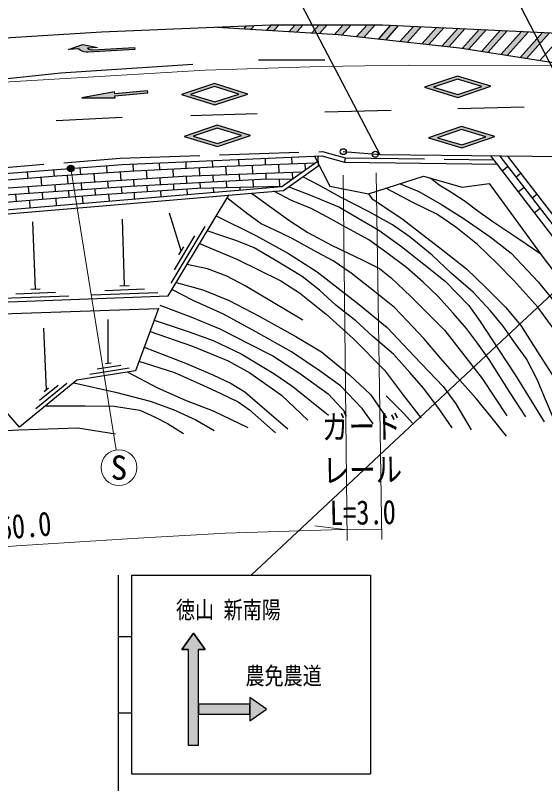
# Model space of a CAD drawing. Units: millimetres at full size, sheet at 1:1000; details may follow other scales. Extents: x 40000 to 680000, y 20000 to 380000.
# Drawn here: x 238808 to 278800, y 246031 to 304049 of the extents above; entities that cross this region are included whole.
import ezdxf
from ezdxf.enums import TextEntityAlignment as Align

# ---------------------------------------------------------------- set-up
doc = ezdxf.new("R2010")
doc.units = ezdxf.units.MM
doc.header["$LTSCALE"] = 1000
doc.linetypes.add('CHAIN', pattern=[18.5, 12, -1.5, 3.5, -1.5])
doc.linetypes.add('DASHED', pattern=[7.5, 6, -1.5])
for name, color, linetype, lineweight in [('M-BGD', 7, 'Continuous', 25), ('M-BMK', 2, 'CHAIN', 13), ('M-STR-HTXT', 7, 'Continuous', 13), ('M-STR-STR1', 1, 'Continuous', 25), ('M-STR-STRC', 7, 'Continuous', 25)]:
    doc.layers.add(name, color=color, linetype=linetype, lineweight=lineweight)
doc.styles.add('ＭＳ ゴシック', font='')
doc.styles.get('ＭＳ ゴシック').set_extended_font_data('MS Gothic')

msp = doc.modelspace()

# ---------------------------------------------------------------- hatches: boundary and pattern name
at = {"layer": 'M-STR-STRC'}
for points in [[(256633, 303007), (256881, 303284), (256253, 303257), (256061, 303043)], [(258738, 303334), (258134, 303334), (257777, 302936), (258349, 302900)], [(260549, 303334), (259946, 303334), (259493, 302829), (260065, 302793)], [(261570, 302699), (261209, 302721), (261430, 302968), (261757, 303333), (262361, 303333), (261781, 302686)], [(264172, 303333), (263569, 303333), (262925, 302614), (263193, 302598), (263486, 302566)], [(265984, 303333), (265380, 303333), (264588, 302447), (265139, 302388)], [(267744, 303275), (267165, 303303), (266240, 302270), (266791, 302210)], [(269481, 303191), (268902, 303219), (267893, 302092), (268444, 302032)], [(271173, 303110), (270639, 303136), (269546, 301914), (270053, 301859)], [(272774, 303033), (272240, 303059), (271069, 301750), (271577, 301695)], [(274375, 302956), (273841, 302982), (272584, 301577), (273071, 301500)], [(275976, 302879), (275442, 302905), (274047, 301346), (274534, 301269)], [(277577, 302802), (277043, 302828), (275510, 301115), (275998, 301038)], [(278435, 301895), (277461, 300807), (276973, 300884), (278231, 302289), (278644, 302751), (279178, 302725)], [(242822, 301482), (243571, 301527), (243587, 301515), (243714, 301422), (243852, 301350), (244001, 301302), (244155, 301274), (244312, 301272), (247831, 301483), (247822, 301633), (244653, 301441), (244582, 301443), (244469, 301462), (244364, 301505), (244270, 301569), (245018, 301614), (243902, 301848)], [(243832, 297820), (246342, 297821), (246328, 297971), (248818, 298195), (248804, 298345), (246315, 298120), (246301, 298270)], [(243207, 292598, -1), (242768, 292359, -1)], [(251899, 248899), (252649, 248899), (252649, 256149), (253149, 256149), (252274, 257399), (251399, 256149), (251899, 256149)], [(256524, 252024), (256524, 252524), (257774, 251649), (256524, 250774), (256524, 251274)], [(257774, 251649), (256524, 250774), (256524, 251274), (256524, 252024), (256524, 252524)], [(252649, 252024), (256524, 252024), (256524, 251274), (252649, 251274)]]:
    msp.add_hatch(color=256, dxfattribs=at).paths.add_polyline_path(points)
h = msp.add_hatch(color=256, dxfattribs=at)
h.paths.add_polyline_path([(272221, 299457), (269732, 298624), (272243, 297857), (274732, 298690)])
h.paths.add_polyline_path([(274059, 298681), (272240, 298073), (270405, 298633), (272224, 299242)], flags=16)
h = msp.add_hatch(color=256, dxfattribs=at)
h.paths.add_polyline_path([(253864, 298892), (251367, 298081), (253870, 297292), (256367, 298103)])
h.paths.add_polyline_path([(255694, 298100), (253870, 297507), (252040, 298084), (253865, 298677)], flags=16)
h = msp.add_hatch(color=256, dxfattribs=at)
h.paths.add_polyline_path([(254052, 295746), (251564, 294911), (254075, 294146), (256563, 294981)])
h.paths.add_polyline_path([(255890, 294972), (254072, 294361), (252237, 294920), (254055, 295530)], flags=16)
h = msp.add_hatch(color=256, dxfattribs=at)
h.paths.add_polyline_path([(272509, 295645), (270027, 294790), (272545, 294046), (275026, 294901)])
h.paths.add_polyline_path([(274353, 294886), (272540, 294261), (270700, 294805), (272514, 295430)], flags=16)

# ---------------------------------------------------------------- linework, layer by layer
at = {"layer": 'M-BGD'}
for p, q in [((266366, 293527), (263584, 293755)), ((253676, 293071), (253696, 292607)), ((255674, 293159), (255694, 292695)), ((257672, 293246), (257693, 292770)), ((259670, 293333), (259691, 292844)), ((261668, 293420), (261700, 292685)), ((263721, 293284), (263674, 292957)), ((286801, 277741), (274735, 293435)), ((275424, 293427), (287219, 278034)), ((287628, 278322), (276020, 293421)), ((243691, 292532), (243729, 292042)), ((245686, 292684), (245724, 292176)), ((247681, 292810), (247703, 292308)), ((249679, 292897), (249701, 292409)), ((250700, 292458), (250727, 291827)), ((251678, 292984), (251698, 292508)), ((252697, 292557), (252725, 291921)), ((254695, 292656), (254724, 291996)), ((256693, 292732), (256722, 292071)), ((258692, 292807), (258721, 292145)), ((260691, 292882), (260713, 292378)), ((276032, 292634), (275604, 292305)), ((239703, 292229), (239739, 291750)), ((241697, 292381), (241733, 291906)), ((242731, 291975), (242781, 291317)), ((244726, 292109), (244777, 291450)), ((246722, 292242), (246773, 291576)), ((248702, 292359), (248731, 291700)), ((251726, 291884), (251748, 291379)), ((253724, 291959), (253745, 291488)), ((255723, 292033), (255742, 291597)), ((257722, 292108), (257740, 291690)), ((259720, 292183), (259742, 291693)), ((277015, 292127), (276640, 291840)), ((240736, 291828), (240786, 291179)), ((243778, 291386), (243816, 290895)), ((245775, 291513), (245811, 291032)), ((247733, 291637), (247753, 291162)), ((249729, 291764), (249750, 291271)), ((250749, 291325), (250769, 290863)), ((252746, 291434), (252766, 290989)), ((254743, 291542), (254765, 291036)), ((256740, 291651), (256765, 291083)), ((258740, 291703), (258765, 291130)), ((239788, 291109), (239825, 290621)), ((240823, 290690), (240864, 290144)), ((241783, 291248), (241820, 290758)), ((242818, 290827), (242858, 290307)), ((244813, 290964), (244851, 290466)), ((246809, 291101), (246847, 290600)), ((248752, 291216), (248773, 290729)), ((249771, 290796), (249790, 290357)), ((251767, 290930), (251785, 290526)), ((253766, 291012), (253779, 290696)), ((255765, 291059), (255774, 290865)), ((257765, 291106), (257768, 291034)), ((277249, 291046), (276823, 290720)), ((238827, 290553), (238871, 289981)), ((241861, 290226), (241902, 289688)), ((243854, 290389), (243895, 289857)), ((245849, 290533), (245888, 290026)), ((247775, 290662), (247796, 290188)), ((278234, 290541), (277857, 290252)), ((239867, 290063), (239909, 289519)), ((251347, 286266), (250450, 289109)), ((278465, 289458), (278042, 289134)), ((240325, 283384), (240124, 288447)), ((247048, 283638), (246896, 288654)), ((250572, 283815), (253150, 288099)), ((250831, 284826), (252377, 287397)), ((251167, 285967), (251527, 286566)), ((238837, 283027), (241835, 283141)), ((239975, 283371), (240674, 283397)), ((244572, 282944), (249568, 283132)), ((245560, 283281), (248558, 283395)), ((246698, 283624), (247397, 283651)), ((237849, 282690), (242845, 282879)), ((245830, 277787), (245826, 281077)), ((241151, 275779), (240965, 280429)), ((244445, 276956), (247407, 277434)), ((244989, 277348), (246767, 277634)), ((245623, 277754), (246038, 277821)), ((240368, 274366), (242693, 276262)), ((240644, 274978), (242038, 276115)), ((240989, 275646), (241314, 275912))]:
    msp.add_line(p, q, dxfattribs=at)
at = {"layer": 'M-BGD', "linetype": 'DASHED'}
msp.add_line((263721, 293284), (274960, 293143), dxfattribs=at)
msp.add_lwpolyline([(219756, 290733), (234992, 292306), (246740, 293276), (262009, 293763), (263721, 293284)], dxfattribs=at)
at = {"layer": 'M-BGD'}
for points in [[(219787, 290407), (235665, 291922), (246886, 292775), (261971, 293433), (263674, 292957), (275214, 292812)], [(219787, 290407), (224315, 288196), (258949, 291134), (261620, 293018)], [(261420, 293409), (262579, 291144), (265483, 290566), (269656, 291904), (272574, 291087), (274617, 291354), (278759, 285670), (283843, 279077), (283931, 274900), (287675, 273012)], [(219878, 290008), (224254, 287871), (259062, 290824), (261767, 292732)], [(220762, 289931), (232778, 291206), (241939, 291922), (247803, 292315), (254808, 292662), (261468, 292911)], [(260475, 292211), (251482, 291875), (243706, 291382), (235707, 290825), (221798, 289425)], [(279519, 273495), (278865, 275032), (278244, 276555), (277438, 278112), (276543, 279328), (275671, 280590), (274712, 281733), (273393, 283152), (271737, 284578), (270298, 285931), (268651, 287295), (267311, 288242), (265479, 289246), (263386, 290315), (261795, 291207), (260530, 291859)], [(222901, 288886), (229475, 289722), (237630, 290471), (247501, 291148), (257350, 291684), (259774, 291716)], [(267887, 291337), (269292, 290749), (271010, 289760), (272728, 288689), (274693, 287315), (276259, 286080), (278308, 283921), (280274, 281502), (282125, 279259), (282935, 278267), (283876, 277525)], [(278508, 286015), (276860, 287158), (274877, 288448), (273758, 289262), (272712, 290040), (271593, 290769), (270839, 291230), (270171, 291759)], [(258949, 291134), (252574, 290984), (244563, 290447), (235251, 289686), (223699, 288496)], [(277382, 273731), (276193, 275539), (274619, 278055), (273719, 279303), (272902, 280402), (271898, 281571), (270743, 282812), (269609, 283904), (268356, 285003), (266873, 286128), (265522, 287086), (263865, 288015), (262405, 288821), (261152, 289463), (259670, 290073), (258348, 290764)], [(259460, 291105), (261097, 290475), (263288, 289571), (264716, 288722), (266284, 287818), (267975, 286586), (269664, 285258), (271278, 283970), (273066, 282127), (273938, 280919), (275312, 278823), (276565, 276905), (278756, 273343)], [(283683, 273640), (281359, 277653), (279724, 280055), (278294, 282024), (276479, 284033), (275187, 285323), (273731, 286737), (272081, 288059), (270652, 289033), (268852, 289926), (266808, 290991)], [(225209, 287952), (230919, 282128), (250349, 282862), (254928, 290473)], [(275926, 272266), (274743, 273766), (273624, 275104), (272199, 276724), (270949, 278131), (269678, 279641), (268406, 280992), (267452, 281977), (265940, 283203), (264172, 284579), (262813, 285521), (261575, 286177), (259732, 287199), (258351, 287856), (257376, 288305), (256368, 289039), (254798, 290258)], [(256639, 290619), (259547, 288535), (260919, 287646), (262694, 286705), (265073, 285564), (266311, 284929), (267199, 284239), (268701, 282812), (271267, 280259), (274091, 276633), (275931, 273814)], [(265483, 290566), (265738, 290210), (268112, 288621), (269581, 287506), (271110, 286320), (272885, 284912), (274329, 283518), (275847, 282011), (276997, 280617), (278259, 278631), (279973, 275960), (281443, 273393)], [(253984, 288905), (256969, 287418), (259454, 286073), (261623, 284685), (264787, 282221), (266892, 280466), (268943, 278317), (271126, 276032), (272080, 274719), (273252, 272748)], [(271821, 272895), (270806, 274361), (269635, 275889), (268619, 277080), (267386, 278452), (265825, 279793), (264527, 280985), (263013, 282170), (261795, 283293), (260484, 284322), (258451, 285562), (256858, 286498), (255547, 287028), (254329, 287418), (253311, 287785)], [(252732, 286823), (255547, 285640), (258855, 283991), (260269, 283089), (262293, 281496), (264355, 279611), (266712, 277244), (268146, 275348), (269462, 273630)], [(260532, 281040), (258169, 282451), (256162, 283629), (254778, 284344), (253335, 284903), (251776, 285234)], [(250955, 283869), (252965, 283325), (254974, 282522), (257226, 281331), (259989, 279804), (261931, 278627), (264067, 276904), (265648, 275421), (266842, 273666)], [(265855, 273207), (265020, 274368), (263382, 276084), (261762, 277229), (259676, 278628), (256981, 280142), (254538, 281482), (252238, 282524), (250637, 283341)], [(249723, 282153), (252063, 281284), (254269, 280389), (256515, 279207), (258253, 278334), (260272, 277020), (262438, 275459), (263779, 274040)], [(249304, 281032), (251934, 280147), (253764, 279495), (255873, 278476), (258343, 276993), (259779, 276017), (262472, 273854)], [(248983, 280172), (252193, 279068), (254887, 277958), (256536, 277050), (258905, 275355), (260913, 273483)], [(248540, 278988), (251676, 277789), (253741, 276892), (255110, 276253), (256153, 275625), (257457, 274478), (259386, 272830)], [(248143, 277926), (250836, 277085), (252983, 276117), (254342, 275498), (255653, 274868), (256502, 274249), (258470, 272532)], [(247300, 277113), (249554, 275916), (251711, 274965), (253759, 274174), (256375, 272936)], [(243215, 276301), (246372, 275599), (248996, 274914), (250720, 274294), (252443, 273496), (253825, 272699)], [(268814, 273247), (268170, 273977), (266833, 275312)], [(241078, 274558), (244050, 274550), (246267, 274527), (248216, 274246), (249313, 273720), (250315, 273240), (251507, 272465)], [(233108, 271310), (234186, 271811), (235979, 272356), (237671, 272679), (239065, 272759), (243520, 272891), (246369, 272448)]]:
    msp.add_lwpolyline(points, dxfattribs=at)
msp.add_lwpolyline([(231865, 281304), (249636, 281921), (247874, 277205), (243449, 276492), (239113, 272954)], close=True, dxfattribs=at)
for centre in [(263584, 293755), (266001, 293557)]:
    msp.add_circle(centre, 225, dxfattribs=at)
at = {"layer": 'M-BMK'}
msp.add_lwpolyline([(196136, 294419), (212221, 296486), (227062, 298102), (236329, 298903), (246002, 299495), (253142, 299914), (261889, 300176), (268549, 300285), (281953, 300260), (291690, 300020), (302613, 299527), (310267, 298996), (326793, 297444), (348968, 295352), (371789, 293196), (381029, 292170), (397547, 290741)], dxfattribs=at)
at = {"layer": 'M-STR-HTXT'}
for p, q in [((242988, 292479), (246420, 271232)), ((263876, 264395), (263567, 291973)), ((266062, 292162), (266486, 264466)), ((263867, 265204), (261430, 265506))]:
    msp.add_line(p, q, dxfattribs=at)
msp.add_lwpolyline([(207248, 260559), (216346, 261728), (230463, 263266), (238905, 263995), (248096, 264558), (254691, 264945), (262699, 265185), (266474, 265246)], dxfattribs=at)
msp.add_circle((246635, 269899), 1350, dxfattribs=at)
at = {"layer": 'M-STR-STR1'}
for p, q in [((266366, 293527), (258211, 309124)), ((274968, 308590), (282863, 293346)), ((282863, 293346), (266366, 293527))]:
    msp.add_line(p, q, dxfattribs=at)
at = {"layer": 'M-STR-STRC'}
for p, q in [((256253, 303257), (256061, 303043)), ((256881, 303284), (256633, 303007)), ((258134, 303334), (257777, 302936)), ((258738, 303334), (258349, 302900)), ((259946, 303334), (259493, 302829)), ((260549, 303334), (260065, 302793)), ((261757, 303333), (261209, 302721)), ((262361, 303333), (261781, 302686)), ((263569, 303333), (262925, 302614)), ((264172, 303333), (263486, 302566)), ((265380, 303333), (264588, 302447)), ((265984, 303333), (265139, 302388)), ((267165, 303303), (266240, 302270)), ((267744, 303275), (266791, 302210)), ((268902, 303219), (267893, 302092)), ((269481, 303191), (268444, 302032)), ((270639, 303136), (269546, 301914)), ((271173, 303110), (270053, 301859)), ((272240, 303059), (271069, 301750)), ((272774, 303033), (271577, 301695)), ((273841, 302982), (272584, 301577)), ((274375, 302956), (273071, 301500)), ((275442, 302905), (274047, 301346)), ((275976, 302879), (274534, 301269)), ((277043, 302828), (275510, 301115)), ((277577, 302802), (275998, 301038)), ((278644, 302751), (276973, 300884)), ((279178, 302725), (277461, 300807)), ((280220, 302645), (278436, 300653)), ((242822, 301482), (243902, 301848)), ((243902, 301848), (245018, 301614)), ((243571, 301527), (242822, 301482)), ((243587, 301515), (243571, 301527)), ((243714, 301422), (243587, 301515)), ((243852, 301350), (243714, 301422)), ((244001, 301302), (243852, 301350)), ((244155, 301274), (244001, 301302)), ((244312, 301272), (244155, 301274)), ((245018, 301614), (244270, 301569)), ((244270, 301569), (244364, 301505)), ((247831, 301483), (244312, 301272)), ((244364, 301505), (244469, 301462)), ((244469, 301462), (244582, 301443)), ((244582, 301443), (244653, 301441)), ((244653, 301441), (247822, 301633)), ((247822, 301633), (247831, 301483)), ((257184, 300688), (262184, 300688)), ((272221, 299457), (269732, 298624)), ((274732, 298690), (272221, 299457)), ((253864, 298892), (251367, 298081)), ((256367, 298103), (253864, 298892)), ((272224, 299242), (270405, 298633)), ((274059, 298681), (272224, 299242)), ((246301, 298270), (243832, 297820)), ((246315, 298120), (246301, 298270)), ((248804, 298345), (246315, 298120)), ((248818, 298195), (248804, 298345)), ((253865, 298677), (252040, 298084)), ((255694, 298100), (253865, 298677)), ((269732, 298624), (272243, 297857)), ((270405, 298633), (272240, 298073)), ((272240, 298073), (274059, 298681)), ((272243, 297857), (274732, 298690)), ((243832, 297820), (246342, 297821)), ((246328, 297971), (248818, 298195)), ((246342, 297822), (246328, 297971)), ((251367, 298081), (253870, 297292)), ((252040, 298084), (253870, 297507)), ((253870, 297292), (256367, 298103)), ((253870, 297507), (255694, 298100)), ((272247, 297019), (277246, 297148)), ((252076, 296498), (257074, 296627)), ((262202, 296760), (267200, 296889)), ((241898, 296105), (246891, 296372)), ((254052, 295746), (251564, 294911)), ((254055, 295530), (252237, 294920)), ((256563, 294981), (254052, 295746)), ((255890, 294972), (254055, 295530)), ((272509, 295645), (270027, 294790)), ((272514, 295430), (270700, 294805)), ((275026, 294901), (272509, 295645)), ((274353, 294886), (272514, 295430)), ((251564, 294911), (254075, 294146)), ((252237, 294920), (254072, 294361)), ((254072, 294361), (255890, 294972)), ((254075, 294146), (256563, 294981)), ((270027, 294790), (272545, 294046)), ((270700, 294805), (272540, 294261)), ((272540, 294261), (274353, 294886)), ((272545, 294046), (275026, 294901)), ((290236, 293200), (256616, 261765)), ((246580, 261765), (246580, 244765)), ((247580, 261765), (265652, 261765)), ((247580, 261765), (247580, 246765)), ((265652, 261765), (265652, 246765)), ((246580, 257140), (247580, 257140)), ((252274, 257399), (251399, 256149)), ((253149, 256149), (252274, 257399)), ((251399, 256149), (251899, 256149)), ((251899, 248899), (251899, 256149)), ((252649, 248899), (252649, 256149)), ((252649, 256149), (253149, 256149)), ((256524, 252524), (256524, 250774)), ((257774, 251649), (256524, 252524)), ((246580, 251390), (247580, 251390)), ((256524, 250774), (257774, 251649)), ((252649, 248899), (251899, 248899)), ((247580, 246765), (265652, 246765))]:
    msp.add_line(p, q, dxfattribs=at)
for points in [[(220125, 300568), (234759, 302158), (245329, 302797), (258079, 303334), (266550, 303332), (279296, 302719), (293217, 301601), (309941, 300042), (325545, 298456), (345868, 296321), (369144, 293912), (387942, 292060), (411516, 289768), (435493, 287333), (453334, 285323)], [(254090, 303166), (263193, 302598), (272379, 301609), (280913, 300262)], [(221365, 297482), (242243, 299708), (252215, 300354)], [(251899, 256149), (251399, 256149), (252274, 257399), (253149, 256149), (252649, 256149)]]:
    msp.add_lwpolyline(points, dxfattribs=at)
for points in [[(256524, 252524), (256524, 250774), (257774, 251649)], [(256524, 252024), (252649, 252024), (252649, 251274), (256524, 251274)]]:
    msp.add_lwpolyline(points, close=True, dxfattribs=at)
msp.add_circle((242988, 292479), 250, dxfattribs=at)

# ---------------------------------------------------------------- texts
at = {"layer": 'M-STR-HTXT', "style": 'ＭＳ ゴシック', "width": 0.8}
for s, rotation, p in [('ガード', 0.935, (265015, 271536)), ('レール', 0.935, (265052, 268253)), ('L=3.0', 0.935, (265088, 265047)), ('側\u3000溝\u3000L=60.0', 4.937, (234684, 263631))]:
    msp.add_text(s, height=1833, rotation=rotation, dxfattribs=at).set_placement(p, align=Align.BOTTOM_CENTER)
at = {"layer": 'M-STR-HTXT', "style": 'ＭＳ ゴシック'}
msp.add_text('S', height=1833, dxfattribs=at).set_placement((246635, 269899), align=Align.MIDDLE_CENTER)
at = {"layer": 'M-STR-STRC', "style": 'ＭＳ ゴシック', "width": 0.8}
for s, p in [('徳山 新南陽', (254905, 258100)), ('農免農道', (259077, 253118))]:
    msp.add_text(s, height=1320, dxfattribs=at).set_placement(p, align=Align.BOTTOM_CENTER)

doc.saveas('drawing.dxf')
